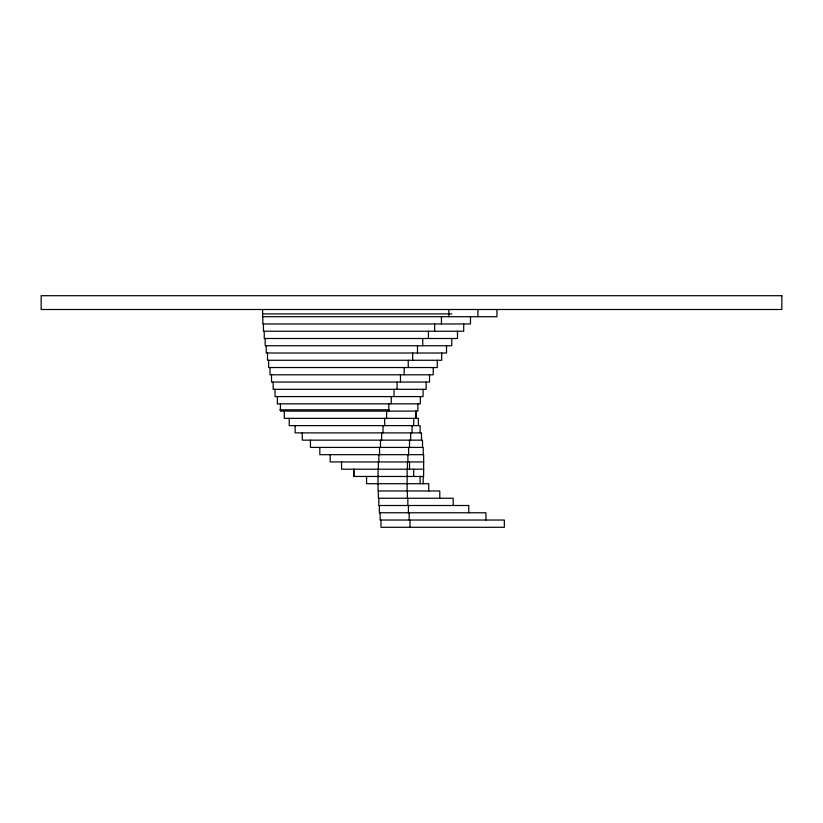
<?xml version="1.0" encoding="UTF-8"?>
<svg xmlns="http://www.w3.org/2000/svg" width="823" height="823" viewBox="0 0 823 823"><rect width="100%" height="100%" fill="white"/><g stroke="black" fill="none" stroke-linecap="round" stroke-linejoin="round"><path stroke-width="1.23" d="M453.206 505.507L453.206 498.244L378.364 498.244L378.364 490.981M263.123 313.902L451.889 313.902M263.597 331.227L463.699 331.227L463.699 323.964M277.464 403.846L420.306 403.846L420.306 396.583M279.799 409.792L389.217 409.792M423.773 461.94L330.167 461.94L330.167 454.677M423.773 469.203L341.555 469.203L341.555 461.94M496.938 309.438L496.938 316.701L262.846 316.701L262.846 323.964L470.478 323.964L470.478 316.701M485.92 520.033L485.92 512.77L379.372 512.77L379.372 505.507M477.896 309.438L477.896 316.701M468.781 512.77L468.781 505.507L378.796 505.507L378.796 498.244M457.485 331.227L457.485 338.49L264.245 338.49L264.255 331.227M451.776 338.49L451.776 345.753L265.171 345.753L265.171 338.49M448.844 309.438L448.844 316.701M446.529 345.753L446.529 353.005L266.23 353.005L266.23 345.753M441.704 353.005L441.704 360.268L267.506 360.268L267.506 353.005M441.437 316.701L441.437 323.964M439.78 498.244L439.78 490.981L378.096 490.981L378.096 483.718M437.28 360.268L437.28 367.531L268.648 367.531L268.648 360.268M434.657 323.964L434.657 331.227M433.227 367.531L433.227 374.794L270.016 374.794L270.016 367.531M429.513 374.794L429.513 382.057L271.508 382.057L271.508 374.794M428.752 490.981L428.752 483.718L366.585 483.718L366.585 476.466M428.433 331.227L428.433 338.49M426.139 382.057L426.139 389.32L273.143 389.32L273.143 382.057M423.238 454.677L423.238 447.414L310.446 447.414L310.446 440.151M423.197 476.466L423.197 483.718M423.073 389.32L423.073 396.583L275.057 396.583L274.995 389.32M422.734 338.49L422.734 345.753M422.518 447.414L422.518 440.151L302.267 440.151L302.267 432.888M421.479 440.151L421.479 432.888L295.148 432.888L295.148 425.625M420.111 432.888L420.111 425.625L289.223 425.625L289.223 418.362M420.1 476.466L420.1 483.718M418.393 425.625L418.393 418.362L284.285 418.362L284.285 411.109M417.837 403.846L417.837 411.109L280.437 411.109L280.406 403.846M417.487 345.753L417.487 353.005M416.315 411.109L416.315 418.362M415.646 411.109L415.646 418.362M413.732 418.362L413.732 425.625M413.691 469.203L413.691 476.466M412.662 353.005L412.662 360.268M412.076 425.625L412.076 432.888M410.677 432.888L410.677 440.151M410.019 520.033L410.019 527.296M409.515 440.151L409.515 447.414M409.525 461.94L409.525 469.203M409.154 512.77L409.154 520.033M408.599 447.414L408.599 454.677M408.424 505.507L408.424 512.77M408.239 360.268L408.239 367.531M407.899 454.677L407.899 461.94M407.838 498.244L407.838 505.507M407.416 461.94L407.416 469.203M407.406 490.981L407.406 498.244M407.138 469.203L407.138 490.981M404.175 367.531L404.175 374.794M400.472 374.794L400.472 382.057M397.087 382.057L397.087 389.32M394.022 389.32L394.022 396.583M391.264 396.583L391.264 403.846M388.795 403.846L388.795 411.109M386.604 411.109L386.604 418.362M384.68 418.362L384.68 425.625M383.024 425.625L383.024 432.888M381.625 432.888L381.625 440.151M380.977 520.033L380.977 527.296L504.334 527.296L504.334 520.033L380.103 520.033L380.103 512.77M380.473 440.151L380.473 447.414M379.547 447.414L379.547 454.677M378.858 454.677L378.858 461.94M378.364 461.94L378.364 469.203M378.086 469.203L378.086 476.466M378.004 476.466L378.004 483.718M353.839 469.203L353.839 476.466M353.818 469.203L353.818 476.466L423.619 476.466L423.65 454.677L319.828 454.677L319.828 447.414M277.361 396.583L277.361 403.846M263.442 323.964L263.442 331.227M262.578 309.438L262.578 316.701M781.85 295.704L41.15 295.704L41.15 309.499L781.85 309.499L781.85 295.704"/></g></svg>
